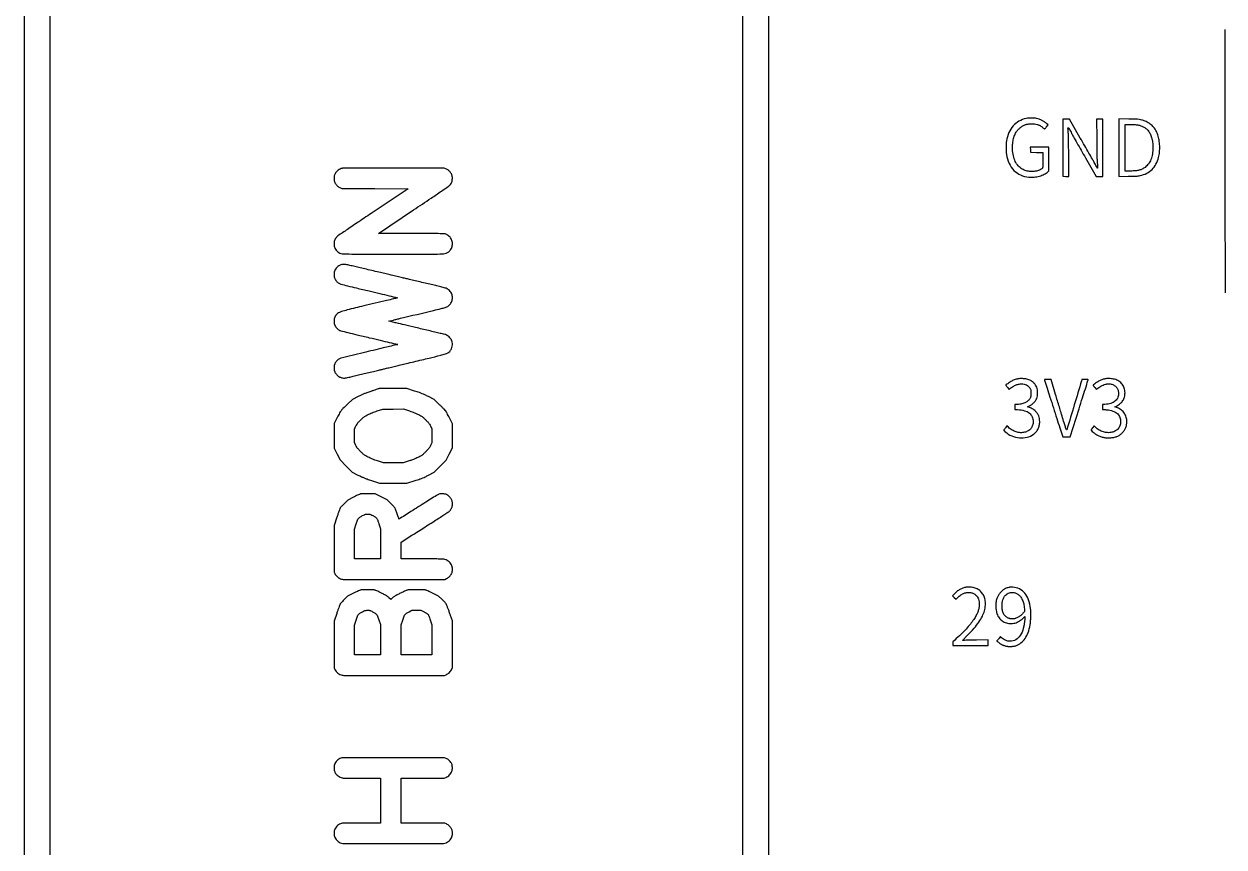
# Model space of a CAD drawing. Extents: x 949 to 24658, y 948 to 49051.
# Drawn here: x 949 to 5549, y 42738 to 45895 of the extents above; entities that cross this region are included whole.
import ezdxf

# ---------------------------------------------------------------- set-up
doc = ezdxf.new("R2010")
doc.units = 0

msp = doc.modelspace()

# ---------------------------------------------------------------- linework, layer by layer
for points in [[(24557.45501, 40846.15625, -0.000005), (24557.576589, 33590.111823, -0.000003), (24557.572356, 24977, -0.000002), (24557.441941, 13479.946311, -0.000011), (24557.197838, 7129.844974)], [(10406.169525, 37738.067317, -0.000001), (7284.943993, 37738.119343, -0.000001), (4154.349915, 37738.182247, -0.016092)], [(5553, 46985.023107), (4833.75, 46984.721612), (4114.5, 46984.420117), (4098, 46982.249805, 0.006675), (4077.137468, 46979.221838, 0.01015), (4059.111017, 46975.982874, 0.010827), (4042.134609, 46972.191342, 0.009379), (4024.5, 46967.497394, 0.040796), (3958.196, 46942.506285, 0.039823), (3896.261945, 46906.913406, 0.039833), (3840.76847, 46861.961804, 0.040864), (3793.620436, 46809.135349, 0.037856), (3757.165462, 46752.4231, 0.038015), (3729.736145, 46690.940235, 0.038061), (3711.957995, 46626.085764, 0.038149), (3704.233924, 46559.336291, 0.009724), (3703.932697, 46543.887491, 0.000001), (3703.874383, 45298.330035, 0.000027), (3703.886066, 43922.992192, 0.000016), (3704.040572, 42293, 0.000007), (3704.415056, 39650.664677, 0.000093)], [(10785.463822, 45035.652863, -0.000007), (10785.5, 42312.5, -0.00001), (10785.452324, 40023.210587, -0.000067)], [(10885.451421, 40055.597846, 0.000011), (10885.5, 42312, 0.000007), (10885.462764, 44998.696467, 0.000096)], [(3804.381759, 38068.001996, -0.000003), (3804.197047, 39001.246926, -0.000054)], [(5592.011956, 37638.547867, 0.000014), (7295.5, 37638.5, 0.000009), (9315.141555, 37638.536626, 0.000133)], [(10884.994013, 38054.954484, 0.000004), (10885.24925, 38880.764608, 0.000065)], [(3804.091567, 40246.104477, -0.000013), (3804.192396, 42321), (3804.507907, 46575.5), (3806.798039, 46589.5, -0.01559), (3812.515969, 46618.707726, -0.020463), (3819.643976, 46644.929658, -0.021102), (3828.688085, 46669.81897, -0.018495), (3840.167314, 46695, -0.035568), (3866.199341, 46738.842958, -0.037786), (3897.713478, 46777.618374, -0.037668), (3934.800798, 46811.312941, -0.034908), (3977.442722, 46840.013359, -0.029547), (4010.226862, 46856.40138, -0.026495), (4045.915306, 46869.489204, -0.026345), (4083.009779, 46878.796825, -0.028305), (4120, 46883.880186, -0.01964), (4128.4953, 46884.22613, -0.000016), (4336.345312, 46884.515385, -0.00018), (4568.302809, 46884.746924, -0.000111), (4841.75, 46884.860854), (5553, 46885)], [(10785.249276, 38864.327406, -0.000004), (10784.993817, 38059.058954, -0.029729)], [(8253.712369, 47338.911546, 0.000023), (7295, 47338.930485, 0.000018), (6244.059399, 47338.863515, 0.000231)], [(1049.389569, 24971.005548), (1049.026707, 47383.921986, -0.00626), (1050.046715, 47465.5, -0.033646), (1068.871669, 47668.901535, -0.033602), (1114.810693, 47868.031209, -0.033578), (1187.049486, 48059.345218, -0.033492), (1284.300323, 48239.440267, -0.035818), (1412.472277, 48413.87389, -0.035525), (1564.554944, 48568.74278, -0.035523), (1737.038666, 48700.530386, -0.035805), (1926, 48806.188285, -0.025465), (2070.497901, 48865.136588, -0.025551), (2220.07925, 48909.014513, -0.025572), (2373.232624, 48937.376195, -0.025608), (2528.409406, 48949.937588, -0.007392), (2587.913092, 48950.817431), (12801.773457, 48950.839867)], [(6290.338763, 44819.041707, 0.000021), (7295.237307, 44819, 0.000022), (8282.535437, 44819.042846, 0.0002)], [(5553, 45873.181501, 0.000034), (5553.041061, 45267.448039, 0.000358), (5553.251736, 45020.161626, 0.000081), (5553.52323, 44863.336236, 0.071069)], [(5600.283319, 44819.51619, 0.000033), (5870.335742, 44819.251239, 0.000208)]]:
    msp.add_lwpolyline(points, format="xyb")
msp.add_lwpolyline([(949.364042, 47439.205645), (949.356477, 25000.183739)])
for points in [[(4791, 45532.063399, 0.078003), (4763.487651, 45521.584732, 0.082793), (4741.143239, 45503.337294, 0.077882), (4724.93831, 45477.793505, 0.059244), (4715.397779, 45446, 0.029639), (4714.136556, 45434.97661, 0.013733), (4713.744442, 45420.560881, 0.013759), (4714.148804, 45406.01246, 0.026985), (4715.411698, 45394.5, 0.065263), (4725.822351, 45360.061046, 0.087983), (4744.153981, 45333.232012, 0.093185), (4769.669393, 45315.397453, 0.082785), (4801.005475, 45307.094623, 0.047812), (4821.610373, 45307.130371, 0.045839), (4842.137217, 45311.054667, 0.048132), (4860.529458, 45318.330521, 0.070358), (4874.75, 45328.341135), (4878, 45331.392334), (4878, 45376.696167), (4878, 45422), (4842.463788, 45422), (4806.927576, 45422), (4807.213788, 45412.25), (4807.5, 45402.5), (4831.25, 45402.231901), (4855, 45401.963803), (4855, 45372.156215, -0.00243), (4854.888347, 45349.179032, -0.063333), (4854.049189, 45343.056706, -0.171992), (4851.545447, 45339.423298, -0.040701), (4845.154114, 45335.544875, -0.067246), (4830.081242, 45330.385799, -0.050543), (4812.612989, 45328.730337, -0.050138), (4795.002203, 45330.616636, -0.062958), (4779.5, 45335.9724, -0.079485), (4763.895316, 45347.042959, -0.070597), (4751.774272, 45362.850206, -0.062431), (4743.43352, 45383.227695, -0.043043), (4739.018189, 45407.802292, -0.034119), (4738.560117, 45427.268023, -0.036061), (4740.787054, 45446.251453, -0.037772), (4745.547331, 45463.835691, -0.047596), (4752.650563, 45479.121584, -0.04781), (4759.459837, 45488.546092, -0.042887), (4768.168627, 45496.887498, -0.042672), (4778.221505, 45503.65989, -0.046157), (4789.024017, 45508.423212, -0.016204), (4793.881034, 45509.876021, -0.024494), (4798.197517, 45510.792716, -0.021281), (4803.002328, 45511.361005, -0.008949), (4809.5, 45511.73357, -0.033863), (4822.797503, 45511.356868, -0.052776), (4834.017042, 45509.06532, -0.055045), (4844.167795, 45504.569871, -0.041016), (4854.223336, 45497.558728, 0.00276), (4856.829714, 45495.427937, 0.004363), (4859.090395, 45493.632876, 0.001192), (4861.071723, 45492.095206, 0.165898), (4861.350767, 45492, 0.204789), (4861.616822, 45492.113741, 0.001042), (4863.645256, 45494.244812, 0.004403), (4865.943261, 45496.712351, 0.002747), (4868.594341, 45499.641915), (4875.43382, 45507.28383), (4870.46691, 45511.805691, 0.032192), (4861.474616, 45518.991071, 0.032823), (4851.690521, 45524.911716, 0.033296), (4841.357871, 45529.427111, 0.035448), (4830.729222, 45532.420901, 0.034653), (4822.000753, 45533.601245, 0.018536), (4811.117629, 45533.906805, 0.018497), (4800.119802, 45533.400682, 0.03132)], [(4931.245596, 45420.25), (4931.5, 45310.5), (4942.75, 45310.217249), (4954, 45309.934498), (4954, 45379.933612, 0.001551), (4953.872775, 45420.95103, 0.004008), (4953.451943, 45450.545641, 0.005468), (4952.702993, 45473.115766, 0.010393), (4951.524535, 45491.25, -0.011101), (4951.350906, 45493.98158, -0.04247), (4951.42519, 45495.683734, -0.084832), (4951.72303, 45496.654254, -0.286881), (4952.265332, 45496.983036, -0.260239), (4952.981243, 45496.570349, -0.001928), (4956.584801, 45490.487627, -0.006513), (4960.647964, 45483.357276, -0.004052), (4965.236118, 45474.894829, 0.005713), (4972.172224, 45462.202603, 0.000985), (4985.636724, 45438.3298, 0.001072), (5001.558012, 45410.370499, 0.000958), (5018.20448, 45381.411793), (5059.436724, 45310), (5072.218362, 45310), (5085, 45310), (5085, 45420), (5085, 45530), (5072.913286, 45530), (5060.826573, 45530), (5061.272294, 45455.25, 0.000894), (5061.573935, 45416.332587, 0.003325), (5061.970733, 45391.824833, 0.005198), (5062.540255, 45374.695, 0.011467), (5063.410833, 45361.635158, -0.002777), (5064.335052, 45350.650478, -0.017375), (5064.580986, 45345.018342, -0.048004), (5064.345433, 45342.318982, -0.604491), (5063.584699, 45342.083333, -0.071766), (5063.307654, 45342.455068, -0.000162), (5060.00476, 45348.546354, -0.00108), (5056.300097, 45355.419282, -0.000671), (5051.980861, 45363.5, 0.005998), (5045.258136, 45375.761296, 0.000945), (5031.698522, 45399.697617, 0.001049), (5015.602554, 45427.848971, 0.000916), (4998.646162, 45457.236569), (4956.5, 45529.973138), (4943.745596, 45529.986569), (4930.991192, 45530)], [(5146, 45419.951531), (5146, 45309.738553), (5181.75, 45310.287928, 0.001623), (5202.221039, 45310.668973, 0.009232), (5213.103597, 45311.107998, 0.017002), (5220.575963, 45311.803308, 0.02134), (5227.431858, 45312.976343, 0.061976), (5253.100344, 45321.938731, 0.078941), (5273.522226, 45336.434271, 0.078066), (5288.606416, 45356.687659, 0.059044), (5298.553019, 45382.610163, 0.040098), (5302.083542, 45403.392021, 0.029556), (5302.761441, 45426.735604, 0.02985), (5300.701619, 45449.625813, 0.045445), (5295.955173, 45469, 0.049233), (5287.87901, 45486.634352, 0.054872), (5276.748744, 45501.66208, 0.05642), (5262.921967, 45513.56953, 0.057605), (5246.876118, 45521.987529, 0.019409), (5234.447158, 45526.234406, 0.041844), (5224.556996, 45528.309395, 0.024783), (5211.696514, 45529.257763, 0.00324), (5184.25, 45529.74015), (5146, 45530.164509)], [(5215.946946, 45507.938891, -0.038667), (5228.056336, 45504.999375, -0.039328), (5239.49723, 45500.242279, -0.041118), (5249.541658, 45494.0167, -0.053757), (5257.482736, 45486.700659, -0.062455), (5265.858525, 45474.303673, -0.045746), (5271.992519, 45458.856778, -0.040943), (5275.746551, 45440.777702, -0.030803), (5276.991288, 45420.5, -0.040509), (5275.003435, 45396.088842, -0.05439), (5269.06881, 45374.720235, -0.061526), (5259.506415, 45357.318666, -0.082427), (5246.73931, 45344.664712, -0.038035), (5235.495741, 45337.918376, -0.052212), (5224.466389, 45333.766015, -0.041625), (5211.035373, 45331.425376, -0.015187), (5191.75, 45330.286906), (5171, 45329.693457), (5171, 45419.346728), (5171, 45509), (5190.25, 45508.992446, -0.004884), (5198.092624, 45508.912766, -0.005262), (5205.739103, 45508.679848, -0.004986), (5212.294269, 45508.345581, -0.024986)], [(2169.045302, 45340.915145, 0.061758), (2160.907238, 45338.231335, 0.054985), (2153.318113, 45333.559875, 0.053697), (2146.768024, 45327.222138, 0.05329), (2141.698592, 45319.619645, 0.019559), (2139.841564, 45315.700628, 0.054727), (2138.961778, 45312.795427, 0.039587), (2138.589699, 45309.28421, 0.006611), (2138.5, 45302.5, 0.006903), (2138.58979, 45295.996546, 0.034256), (2138.940492, 45292.3583, 0.048826), (2139.728256, 45289.422521, 0.024196), (2141.260506, 45285.878854, 0.035684), (2144.77941, 45279.843131, 0.045887), (2148.870742, 45274.894868, 0.046042), (2153.784075, 45270.788359, 0.036296), (2159.762895, 45267.272343), (2167.395151, 45263.5), (2294.807058, 45263), (2422.218965, 45262.5), (2287.429191, 45172.602877, 0.000667), (2233.133879, 45136.28621, 0.001243), (2189.248007, 45106.688827, 0.000324), (2152.226359, 45081.551676, 0.050674), (2148.37661, 45078.319648, 0.025426), (2146.540442, 45076.227391, 0.014723), (2144.541475, 45073.542659, 0.014691), (2142.690368, 45070.724607, 0.023853), (2141.306901, 45068.216771, 0.023436), (2139.741955, 45064.611737, 0.049122), (2138.94372, 45061.664818, 0.034701), (2138.590161, 45058.030702, 0.006903), (2138.5, 45051.5, 0.006914), (2138.591251, 45044.901437, 0.035832), (2138.952472, 45041.275352, 0.049728), (2139.778099, 45038.295611, 0.021531), (2141.430574, 45034.521807, 0.05695), (2146.260944, 45026.978507, 0.056033), (2152.692172, 45020.673262, 0.05614), (2160.350355, 45015.963265, 0.057603), (2168.799221, 45013.124378, 0.050466), (2174.198463, 45012.537725, 0.000416), (2216.830289, 45012.258397, 0.001118), (2274.737847, 45012.056589, 0.000312), (2365.339122, 45012, 0.000236), (2506.392459, 45012.066549, 0.006505), (2543.399231, 45012.582963, 0.02444), (2561.97831, 45013.99461, 0.101695), (2572.561377, 45017.588837, 0.050048), (2577.413787, 45021.127576, 0.032581), (2582.273733, 45026.084313, 0.032728), (2586.408562, 45031.580631, 0.053974), (2589.047116, 45036.753341, 0.092925), (2591.846454, 45052.266732, 0.103293), (2588.638507, 45067.124289, 0.101279), (2579.671918, 45079.674197, 0.086065), (2566, 45088.570108, 0.090728), (2560.556055, 45089.811386, 0.006178), (2544.63641, 45090.302834, 0.0034), (2515.668926, 45090.641875, 0.00024), (2434.70125, 45091), (2307.902499, 45091.5), (2442.525826, 45181.441389, 0.000463), (2510.308245, 45226.817392, 0.002083), (2549.801928, 45253.548094, 0.001471), (2576.535335, 45271.920616, 0.056377), (2582.003978, 45276.69473, 0.041317), (2586.333136, 45282.29728, 0.054628), (2589.229626, 45288.054266, 0.052823), (2590.873853, 45294.454871, 0.035365), (2591.442319, 45302, 0.028654), (2591.069599, 45309.05341, 0.047014), (2589.858828, 45314.904645, 0.049925), (2587.643967, 45320.175986, 0.037727), (2584.237924, 45325.455436, 0.03233), (2580.451227, 45329.834214, 0.035266), (2576.233643, 45333.553081, 0.035197), (2571.52743, 45336.648389, 0.031954), (2566.282311, 45339.166062), (2560.5, 45341.5), (2367, 45341.647944, 0.000416), (2291.646033, 45341.642805, 0.0007), (2228.387104, 45341.49722, 0.000104), (2172.688951, 45341.279461, 0.047805)], [(2167.5, 44971.650376, 0.052969), (2159.354603, 44968.585413, 0.054146), (2152.099889, 44963.89517, 0.054326), (2146.041696, 44957.773028, 0.054007), (2141.430574, 44950.478193, 0.021531), (2139.778099, 44946.704389, 0.049728), (2138.952472, 44943.724648, 0.035832), (2138.591251, 44940.098563, 0.006914), (2138.5, 44933.5, 0.006905), (2138.590492, 44926.947771, 0.035055), (2138.946421, 44923.316334, 0.049327), (2139.753194, 44920.359393, 0.022825), (2141.345068, 44916.702551, 0.045272), (2144.594927, 44911.362414, 0.035448), (2149.008628, 44906.207055, 0.035733), (2154.054944, 44901.777093, 0.048993), (2159.199232, 44898.615282, 0.051452), (2164.175606, 44896.796601, 0.001068), (2189.818859, 44890.373376, 0.002036), (2223.902776, 44882.060428, 0.000731), (2272.5, 44870.492333, -0.00006), (2313.980908, 44860.677015, -0.000099), (2349.06875, 44852.362599, -0.000006), (2380.678348, 44844.865364, -0.016945), (2381.5, 44844.640813, -0.759869), (2381.48737, 44844.211977, -0.000665), (2366.149204, 44840.451213, -0.001022), (2339.303427, 44833.964892, -0.000051), (2251.579166, 44812.968775, 0.000911), (2187.973496, 44797.629597, 0.014758), (2166.739616, 44791.799159, 0.047012), (2155.528211, 44787.171695, 0.091153), (2147.939577, 44781.194015, 0.021706), (2146.238916, 44779.083987, 0.012367), (2144.361192, 44776.398774, 0.012334), (2142.601351, 44773.597052, 0.019923), (2141.260506, 44771.121146, 0.024196), (2139.728256, 44767.577479, 0.048826), (2138.940492, 44764.6417, 0.034256), (2138.58979, 44761.003454, 0.006903), (2138.5, 44754.5, 0.006749), (2138.589499, 44747.870212, 0.036567), (2138.94883, 44744.292475, 0.051684), (2139.775613, 44741.378645, 0.022237), (2141.440618, 44737.692092, 0.042233), (2144.791609, 44732.264341, 0.035004), (2149.206939, 44727.101337, 0.035653), (2154.184799, 44722.717373, 0.0504), (2159.217153, 44719.631632, 0.050726), (2164.100557, 44717.86025, 0.000954), (2190.481813, 44711.272705, 0.00195), (2224.972451, 44702.872706, 0.000747), (2273, 44691.449964, -0.000193), (2314.626074, 44681.598475, -0.00032), (2349.722267, 44673.254327, -0.000008), (2381.510639, 44665.674553, -0.135196), (2381.820482, 44665.504136, -0.571207), (2381.780586, 44665.340236, -0.003725), (2380.043306, 44664.828214, -0.008842), (2377.913744, 44664.258331, -0.005033), (2375.320482, 44663.640926, 0.003184), (2326.535099, 44652.216562, 0.000867), (2249.607611, 44633.54322, 0.000114), (2164.505673, 44612.708747, 0.053515), (2159.151651, 44610.771036, 0.054269), (2154.151794, 44607.618159, 0.032401), (2148.934083, 44602.893754, 0.032282), (2144.332248, 44597.492542, 0.050767), (2141.20303, 44592.268248, 0.02339), (2139.73017, 44588.699805, 0.045037), (2138.951697, 44585.709288, 0.033329), (2138.59553, 44582.087208, 0.007846), (2138.5, 44576, 0.007939), (2138.597548, 44569.857025, 0.03415), (2138.962521, 44566.220581, 0.04496), (2139.768718, 44563.167439, 0.021228), (2141.321301, 44559.395425, 0.048907), (2144.501488, 44553.975882, 0.035452), (2149.0086, 44548.616884, 0.035472), (2154.223639, 44543.952283, 0.049202), (2159.531781, 44540.620622, 0.042695), (2164.794096, 44538.538041, 0.033086), (2170.803406, 44537.160424, 0.033408), (2176.860145, 44536.599104, 0.047261), (2182.259696, 44536.971348, 0.015897), (2186.013585, 44537.713068, 0.000444), (2202.116911, 44541.445399, 0.000909), (2221.045901, 44545.886641, 0.000624), (2242.5, 44550.989808, -0.000006), (2265.35388, 44556.455785, -0.000006), (2288.540625, 44562.000764, -0.000006), (2309.002216, 44566.893516, -0.000022), (2322, 44570.000765, 0.000066), (2334.53593, 44572.998768, 0.000022), (2352.9625, 44577.408944, 0.000022), (2373.40055, 44582.302414, 0.000024), (2393, 44586.997009, -0.000064), (2415.234569, 44592.32091, -0.00003), (2444.2, 44599.250706, -0.000029), (2474.673083, 44606.537401, -0.000041), (2502, 44613.067745, 0.001593), (2547.170036, 44624.010431, 0.018792), (2564.537404, 44628.97519, 0.051066), (2574.224955, 44633.278904, 0.079763), (2581.310573, 44639.000535, 0.064807), (2587.675502, 44648.246952, 0.072238), (2591.173673, 44658.485977, 0.07218), (2591.616188, 44669.304026, 0.064557), (2589.029066, 44680.246659, 0.066847), (2585.191685, 44687.362119, 0.046617), (2579.160765, 44694.220978, 0.046854), (2572.012923, 44699.799858, 0.070576), (2564.834267, 44703.076316, 0.012922), (2562.278109, 44703.760182, 0.000138), (2544.560691, 44708.007664, 0.000439), (2524.12029, 44712.882996, 0.000285), (2500.5, 44718.480638, -0.000047), (2449.58575, 44730.520849, -0.000087), (2408.319987, 44740.291013, -0.000091), (2376.418204, 44747.85612, -0.000521), (2359.5, 44751.889932), (2347.5, 44754.764311), (2351.5, 44755.8525, -0.006767), (2354.340567, 44756.584129, -0.000239), (2365.340625, 44759.253572, -0.000443), (2378.34214, 44762.389943, -0.00031), (2393, 44765.902521, 0.000054), (2518.77421, 44795.974718, 0.00183), (2548.700282, 44803.249281, 0.006317), (2563.572517, 44807.122176, 0.048738), (2570.285904, 44809.685865, 0.093344), (2581.773873, 44818.388922, 0.094698), (2589.239039, 44830.634062, 0.093287), (2591.731378, 44844.92941, 0.087517), (2588.959167, 44859.5, 0.064865), (2585.632537, 44865.704623, 0.039365), (2580.257136, 44872.081513, 0.039513), (2574.000943, 44877.488707, 0.069636), (2568, 44880.725863, 0.027317), (2563.996896, 44881.968691, 0.00084), (2547.225, 44886.157223, 0.001649), (2527.430298, 44890.996078, 0.00114), (2505, 44896.346763, -0.000044), (2480.63956, 44902.101473, -0.000038), (2454.990625, 44908.165029, -0.000038), (2431.688101, 44913.677634, -0.00011), (2415.5, 44917.512262, 0.000049), (2400.00837, 44921.183886, 0.000021), (2379.3875, 44926.068093, 0.000021), (2357.452819, 44931.261517, 0.000028), (2337.5, 44935.983626, -0.000027), (2316.050692, 44941.05985, -0.000014), (2289.296875, 44947.393768, -0.000014), (2261.832196, 44953.897606, -0.000021), (2238, 44959.543022, 0.001738), (2217.066862, 44964.425873, 0.002482), (2198.453125, 44968.602391, 0.001358), (2182.69175, 44972.011978, 0.037408), (2178.5, 44972.583661, 0.021804), (2175.838242, 44972.629353, 0.014552), (2172.79375, 44972.46009, 0.014666), (2169.845582, 44972.122622, 0.027696)], [(4759.5, 44533.592547, 0.023295), (4752.675694, 44531.926721, 0.018972), (4745.543246, 44529.531868, 0.019026), (4738.638468, 44526.613171, 0.02394), (4732.5, 44523.371679, 0.016865), (4726.969189, 44519.84652, 0.008615), (4720.258941, 44515.0722, 0.002583), (4713.534362, 44510.057129, 0.235418), (4713, 44508.985108, 0.167906), (4713.144813, 44508.566031, 0.002079), (4714.935406, 44506.303924, 0.005866), (4717.06329, 44503.701752, 0.003773), (4719.588615, 44500.732251), (4726.177229, 44493.102199), (4732.755981, 44498.52866, -0.044102), (4743.688838, 44506.033328, -0.045077), (4755.690642, 44511.440897, -0.048132), (4767.581632, 44514.313532, -0.073737), (4778.164598, 44514.246237, -0.049219), (4787.507417, 44511.841459, -0.059794), (4795.563538, 44507.751971, -0.063497), (4802.037621, 44502.119435, -0.067958), (4806.71931, 44495.161364, -0.024297), (4808.276765, 44491.55802, -0.049778), (4809.066812, 44488.587156, -0.033841), (4809.413515, 44484.861326, -0.006283), (4809.5, 44477.978973, -0.006293), (4809.409917, 44470.822167, -0.038398), (4809.033807, 44467.145118, -0.052211), (4808.137236, 44464.062256, -0.017533), (4806.213252, 44459.781613, -0.087126), (4799.089191, 44450.037027, -0.074669), (4788.709311, 44442.679264, -0.062735), (4774.958075, 44437.779746, -0.0379), (4757.811315, 44435.342335), (4748, 44434.699361), (4748, 44425.496963), (4748, 44416.294565), (4758.25, 44415.626277, -0.047266), (4784.609785, 44411.384017, -0.099616), (4803.16621, 44402.360505, -0.12625), (4814.099398, 44388.51614, -0.104698), (4818, 44370.092407, -0.075187), (4815.770187, 44355.34773, -0.093778), (4809.29712, 44343.129428, -0.093231), (4798.772048, 44334.070491, -0.073434), (4784.769157, 44328.507643, -0.070352), (4768.954169, 44327.063377, -0.062914), (4752.713348, 44329.935972, -0.060155), (4737.043509, 44336.95048, -0.054538), (4722.917205, 44347.68996), (4717.33441, 44352.985467), (4711.167205, 44345.387141, 0.004729), (4708.803706, 44342.418236, 0.007184), (4706.811616, 44339.789732, 0.003182), (4705.167822, 44337.524744, 0.156619), (4705, 44337.002121, 0.186397), (4705.189067, 44336.512581, 0.00516), (4706.763831, 44334.813522, 0.009947), (4708.703466, 44332.843648, 0.006585), (4711.00453, 44330.656291, 0.087151), (4735.533399, 44314.8287, 0.077578), (4765.005471, 44307.480977, 0.079848), (4794.517852, 44309.546497, 0.102252), (4819.184953, 44320.949919, 0.057801), (4829.409334, 44330.518904, 0.061825), (4836.906006, 44341.972946, 0.060868), (4841.458792, 44355.074199, 0.053267), (4843, 44369.5, 0.041365), (4842.028617, 44381.221401, 0.056292), (4839.121011, 44391.416018, 0.056678), (4834.032268, 44400.653152, 0.042718), (4826.539796, 44409.50976, 0.032995), (4820.705559, 44414.598909, 0.030601), (4814.1089, 44419.017108, 0.030941), (4807.104252, 44422.549692, 0.035907), (4800.051778, 44424.992569), (4795.603557, 44426.183839), (4804.051778, 44430.321386, 0.017776), (4808.429679, 44432.661941, 0.02398), (4812.199599, 44435.102156, 0.023438), (4815.783557, 44437.937378, 0.015875), (4819.601796, 44441.479466, 0.044637), (4826.648404, 44449.812661, 0.058176), (4831.402767, 44458.588261, 0.056419), (4834.103067, 44468.438405, 0.038731), (4835, 44480, 0.038909), (4834.121367, 44491.27367, 0.053299), (4831.486548, 44501.09684, 0.05571), (4826.953069, 44509.807849, 0.048436), (4820.417009, 44517.760128, 0.037951), (4814.868401, 44522.531018, 0.033391), (4808.427669, 44526.637143, 0.032183), (4801.249753, 44529.985339, 0.029598), (4793.5, 44532.49289, 0.037194), (4786.083988, 44533.837786, 0.018181), (4776.491488, 44534.497722, 0.018172), (4766.9001, 44534.459277, 0.038141)], [(4861, 44529.897632, 0.077341), (4861.143537, 44528.975233, 0.000032), (4871.102431, 44497.757918, 0.00049), (4882.205144, 44463.080176, 0.000298), (4895.391255, 44422.117755, -0.00004), (4908.625323, 44381.079152, -0.000064), (4919.881209, 44346.150099, -0.000008), (4929.901532, 44315.03983, -0.00487), (4930.46721, 44313.223007, 0.155866), (4931.358504, 44311.92396, 0.132286), (4932.899169, 44311.27772, 0.03617), (4936.033132, 44311.083755, 0.002274), (4945.28968, 44311.223007), (4959.427449, 44311.5), (4993.654543, 44419, 0.000109), (5006.81808, 44460.375121, 0.000177), (5017.997284, 44495.582812, 0.000022), (5027.947071, 44526.961843, 0.013866), (5028.45987, 44528.75, 0.182749), (5028.319741, 44530.019237, 0.23232), (5027.388519, 44530.716616, 0.044393), (5024.866787, 44530.963312, 0.002197), (5016.519052, 44531, 0.003637), (5011.718678, 44530.965084, 0.00606), (5007.677472, 44530.857293, 0.001472), (5004.188807, 44530.711623, 0.401188), (5004, 44530.514187, -0.073128), (5003.418649, 44526.560547, -0.000062), (4975.441864, 44433.527419, -0.00004), (4947.252154, 44339.856058, -0.115379), (4945.96853, 44337.625275, -0.567457), (4945.064861, 44337.821085, -0.00251), (4941.292018, 44349.202315, -0.00553), (4936.267959, 44365.215586, -0.001449), (4928.571897, 44391, 0.001044), (4924.550216, 44404.514001, 0.000288), (4918.167981, 44425.753125, 0.000291), (4910.90958, 44449.807061, 0.000304), (4903.729381, 44473.5), (4886.417597, 44530.5), (4873.708799, 44530.779877, 0.004838), (4867.703538, 44530.854003, 0.017996), (4863.923757, 44530.728011, 0.020834), (4861.478661, 44530.455556, 0.370183)], [(5095.830856, 44534.047069, 0.017633), (5089.660798, 44532.686588, 0.018411), (5083.691373, 44530.911044, 0.01826), (5077.823118, 44528.685848, 0.016732), (5071.956108, 44525.977931, 0.026186), (5065.208568, 44522.130316, 0.012549), (5056.951127, 44516.53313, 0.005285), (5048.90225, 44510.647792, 0.236483), (5048, 44508.846832, 0.152116), (5048.201635, 44508.199402, 0.004998), (5049.780419, 44505.958848, 0.009136), (5051.738548, 44503.340379, 0.006182), (5054.061001, 44500.425347), (5060.122003, 44493.007917), (5066.311001, 44498.054952, -0.033907), (5073.368297, 44503.054161, -0.024147), (5081.872982, 44507.703083, -0.024357), (5090.645609, 44511.445885, -0.038605), (5098.5, 44513.682237, -0.012002), (5102.98407, 44514.480656, -0.03033), (5106.282083, 44514.783487, -0.033073), (5109.422307, 44514.672913, -0.016851), (5113.336583, 44514.141182, -0.068491), (5126.095426, 44510.117601, -0.094255), (5135.785651, 44503.049206, -0.096851), (5142.028626, 44493.081151, -0.076178), (5144.745144, 44480.603778, -0.102447), (5142.18578, 44462.685395, -0.127309), (5132.721555, 44448.831164, -0.106339), (5116.176845, 44439.655971, -0.056484), (5093.026072, 44435.404625), (5083, 44434.714091), (5083, 44425.357046), (5083, 44416), (5087.776234, 44416, -0.014488), (5090.185877, 44415.930164, -0.005092), (5093.638619, 44415.694559, -0.00505), (5097.431802, 44415.358307, -0.005896), (5101.026234, 44414.960201, -0.047034), (5123.031616, 44410.129488, -0.091381), (5138.832631, 44401.653621, -0.111677), (5148.585247, 44389.438168, -0.097561), (5152.745635, 44373.595902, -0.077823), (5151.248665, 44357.550287, -0.097782), (5144.856587, 44344.088183, -0.099174), (5133.914031, 44334.199521, -0.082268), (5119.269807, 44328.469279, -0.065374), (5103.126533, 44327.203424, -0.062547), (5086.947452, 44330.101391, -0.059542), (5071.299519, 44337.110236, -0.050144), (5056.729891, 44347.963888), (5051.233055, 44352.987686), (5045.616528, 44345.525453, 0.005704), (5043.46438, 44342.597123, 0.008432), (5041.649855, 44339.97601, 0.004495), (5040.182488, 44337.734711, 0.143646), (5040, 44337.112614, 0.21458), (5040.922344, 44335.062385, 0.006719), (5048.048226, 44328.91441, 0.013852), (5055.464387, 44323.030243, 0.03084), (5061.484553, 44319.074345, 0.037163), (5073.18261, 44313.489713, 0.035806), (5085.723418, 44309.616828, 0.035556), (5098.776301, 44307.55227, 0.035475), (5112, 44307.355652, 0.033341), (5126.590299, 44309.155065, 0.048021), (5139.065637, 44312.814568, 0.051837), (5149.880153, 44318.512023, 0.049273), (5159.493881, 44326.397106, 0.050859), (5167.608385, 44336.354649, 0.057216), (5173.175649, 44347.373777, 0.056049), (5176.179031, 44359.565342, 0.045751), (5176.691425, 44373, 0.072118), (5173.295315, 44389.988716, 0.07956), (5165.260954, 44404.692883, 0.07876), (5152.956457, 44416.265149, 0.068805), (5137.11119, 44424.118679), (5130.722381, 44426.255447), (5137.146408, 44429.431908, 0.056277), (5151.575805, 44438.714227, 0.0779), (5161.835284, 44450.150025, 0.080246), (5167.902693, 44463.898922, 0.063949), (5169.970438, 44480, 0.074592), (5167.284603, 44497.903332, 0.08974), (5159.484046, 44513.003971, 0.088945), (5146.8204, 44524.510413, 0.071861), (5129.992884, 44531.957797, 0.036654), (5122.542228, 44533.46741, 0.016389), (5112.577956, 44534.405385, 0.016163), (5102.733988, 44534.688567, 0.044579)], [(2310, 44495.821576, 0.010356), (2307.593321, 44495.081067, 0.00047), (2299.396988, 44492.363556, 0.000785), (2289.678212, 44489.114176, 0.000562), (2278.819534, 44485.45111, 0.004088), (2263.211588, 44480.023743, 0.011268), (2252.334658, 44475.86291, 0.012632), (2242.370573, 44471.494716, 0.006393), (2230.0377, 44465.518866), (2208.93633, 44454.95904), (2190.718165, 44437.616871, 0.003517), (2172.060884, 44419.604872, 0.034047), (2164.744216, 44411.394302, 0.042568), (2159.21467, 44402.856769, 0.00711), (2150.267681, 44385.477993), (2138.5, 44361.798874), (2138.5, 44314.867036), (2138.5, 44267.935198), (2149.957148, 44245.217599), (2161.414296, 44222.5), (2184.457148, 44199.182751), (2207.5, 44175.865502), (2229.5, 44164.775106, 0.006018), (2242.731433, 44158.303548, 0.013674), (2252.915093, 44153.810518, 0.011709), (2264.238038, 44149.487017, 0.003387), (2281.914046, 44143.342355), (2312.328091, 44133), (2364.914046, 44133.005064), (2417.5, 44133.010128), (2448.5, 44143.368254, 0.002998), (2467.062861, 44149.69468, 0.013019), (2477.942991, 44153.796168, 0.015978), (2487.518208, 44158.054839, 0.006202), (2500.5, 44164.532723), (2521.5, 44175.339067), (2544.566116, 44198.419533), (2567.632232, 44221.5), (2579.566116, 44245.231968), (2591.5, 44268.963937), (2591.5, 44314.863958), (2591.5, 44360.763979), (2580, 44384.02436, 0.003126), (2575.402995, 44393.177953, 0.004158), (2571.10344, 44401.437013, 0.002964), (2567.404977, 44408.300908, 0.041595), (2565.862774, 44410.637966, 0.027562), (2563.969262, 44412.790141, 0.001636), (2557.868225, 44418.958237, 0.00246), (2550.538779, 44426.247834, 0.001811), (2542.350626, 44434.253504), (2521.475703, 44454.515816), (2499.487852, 44465.643084, 0.005738), (2485.967566, 44472.291441, 0.015399), (2476.1543, 44476.612011, 0.013007), (2465.210843, 44480.705347, 0.00315), (2446.907677, 44486.885176), (2416.315354, 44497), (2364.907677, 44496.909812, 0.001549), (2343.683474, 44496.80684, 0.002967), (2326.652316, 44496.570385, 0.00143), (2312.851306, 44496.257355, 0.063145)], [(2426.524994, 44410.646334, -0.006025), (2436.945744, 44407.018957, -0.007902), (2446.367178, 44403.442251, -0.008724), (2454.745347, 44399.938663, -0.012668), (2462, 44396.533385, -0.008584), (2470.538517, 44392.073319, -0.034855), (2475.478647, 44388.919292, -0.029829), (2480.282518, 44384.893253, -0.005133), (2488.840687, 44376.637051, -0.004947), (2496.920168, 44368.521903, -0.026874), (2501.009708, 44363.855089, -0.036109), (2504.021046, 44359.392841, -0.01366), (2507.590687, 44352.766657), (2513, 44342.033313), (2513, 44314.998488), (2513, 44287.963663), (2507.885745, 44277.731831, -0.015392), (2504.531852, 44271.508522, -0.033651), (2501.509206, 44267.017069, -0.024735), (2497.378866, 44262.202903, -0.005151), (2489.635745, 44254.199264, -0.005242), (2481.235532, 44245.87003, -0.029491), (2476.450679, 44241.743089, -0.034159), (2471.507366, 44238.47285, -0.008529), (2463, 44233.835174, -0.01239), (2455.281667, 44230.037383, -0.012073), (2447.318349, 44226.591947, -0.010077), (2438.003588, 44223.042745, -0.004958), (2426.023433, 44218.885911), (2402.546866, 44211), (2364.875124, 44211), (2327.203382, 44211), (2304.851691, 44218.629966, -0.006117), (2294.483254, 44222.311556, -0.00704), (2284.685605, 44226.083586, -0.007599), (2275.869434, 44229.777594, -0.01229), (2268.5, 44233.216038, -0.007965), (2259.500793, 44237.867612, -0.036196), (2254.522005, 44241.026339, -0.030757), (2249.69891, 44245.082287, -0.004688), (2240.672804, 44253.836072, -0.004641), (2232.273915, 44262.291317, -0.026196), (2228.079638, 44267.069698, -0.036095), (2225.019499, 44271.582741, -0.013969), (2221.422804, 44278.233343), (2216, 44288.966687), (2216, 44314.99872), (2216, 44341.030753), (2221.95433, 44352.765377, -0.010791), (2225.924064, 44360.187411, -0.039275), (2228.901336, 44364.622191, -0.030847), (2232.862637, 44369.035996, -0.004858), (2241.25913, 44377.14503, -0.005676), (2249.59556, 44384.863317, -0.027249), (2254.623298, 44388.938021, -0.031258), (2259.753268, 44392.183612, -0.009043), (2268.0548, 44396.542653, -0.012728), (2275.174285, 44399.894157, -0.0082), (2283.581842, 44403.430215, -0.00755), (2292.951509, 44407.027999, -0.006313), (2303, 44410.570044), (2324.5, 44417.844842), (2364.524994, 44417.922421), (2404.549989, 44418)], [(2237.5, 44091.619065, 0.029335), (2234.954796, 44090.619023, 0.002305), (2228.359375, 44087.532987, 0.003131), (2220.52629, 44083.763498, 0.00239), (2212, 44079.543844), (2190.5, 44068.775246), (2177.622935, 44056.137623, 0.005764), (2172.485002, 44050.977616, 0.006593), (2167.695725, 44045.923922, 0.006007), (2163.744878, 44041.538732, 0.036892), (2161.910864, 44039.114028, 0.050745), (2160.295412, 44035.952789, 0.003852), (2156.880136, 44026.969807, 0.005099), (2152.888191, 44015.876163, 0.003368), (2148.516926, 44003.05078), (2137.957994, 43971.373505), (2138.228997, 43881.936752), (2138.5, 43792.5), (2140.769119, 43787.579659, 0.05379), (2145.212936, 43780.159214, 0.051781), (2151.188034, 43773.752165, 0.052338), (2158.283813, 43768.769321, 0.057609), (2166.040116, 43765.557944, 0.066067), (2172.707691, 43764.580816, 0.001754), (2202.58655, 43764.280114, 0.00178), (2252.221903, 43764.131382, 0.000192), (2367.061324, 43764.240056), (2562.542416, 43764.5), (2569.239132, 43767.796871, 0.03906), (2575.202215, 43771.33541, 0.042968), (2580.340776, 43775.659348, 0.042968), (2584.664661, 43780.797945, 0.03906), (2588.203129, 43786.761049, 0.016499), (2590.074526, 43790.901799, 0.047923), (2590.989009, 43793.903703, 0.040637), (2591.392351, 43797.285712, 0.009368), (2591.5, 43803.030835, 0.009658), (2591.386044, 43808.930121, 0.04433), (2590.95215, 43812.321973, 0.048131), (2589.941683, 43815.454645, 0.012703), (2587.727657, 43820.236543, 0.055297), (2582.479559, 43828.43334, 0.063315), (2575.767901, 43834.86831, 0.063393), (2567.666933, 43839.413255, 0.055639), (2558.320768, 43842.035116, 0.036975), (2553.837155, 43842.43259, 0.000791), (2531.718618, 43842.718421, 0.001762), (2505.229889, 43842.925478, 0.001055), (2473.75, 43842.994208), (2395, 43843), (2395.016432, 43875.25), (2395.032864, 43907.5), (2436.266432, 43933.632613, -0.000009), (2455.595939, 43945.882607, -0.000004), (2479.928264, 43961.302219, -0.000004), (2505.043379, 43977.217269, -0.000007), (2527, 43991.130157, 0.002028), (2546.539984, 44003.622753, 0.003077), (2563.419014, 44014.6585, 0.001697), (2577.440709, 44024.018408, 0.047695), (2580.825604, 44026.796833, 0.031389), (2582.711047, 44028.923246, 0.016085), (2584.813041, 44031.803273, 0.01592), (2586.794943, 44034.919414, 0.02306), (2588.325604, 44037.799288, 0.016973), (2590.098817, 44041.896164, 0.045291), (2590.990129, 44044.949621, 0.038649), (2591.390441, 44048.378206, 0.009743), (2591.5, 44054, 0.009755), (2591.39017, 44059.628876, 0.038799), (2590.988582, 44063.058074, 0.045315), (2590.093194, 44066.117609, 0.016781), (2588.306867, 44070.240752, 0.042222), (2584.837271, 44076.206293, 0.040726), (2580.377088, 44081.582004, 0.041268), (2575.169629, 44086.09718, 0.046261), (2569.478193, 44089.503914, 0.057325), (2562.640328, 44091.864309, 0.041409), (2554.641279, 44092.951546, 0.041684), (2546.649069, 44092.703732, 0.061599), (2539.838592, 44091.056151, 0.047174), (2535.803551, 44089.083667, 0.000769), (2514.326503, 44075.901321, 0.001998), (2489.415787, 44060.421008, 0.001324), (2460.938992, 44042.461297, -0.000359), (2432.812785, 44024.64671, -0.000593), (2409.032362, 44009.648006, -0.000027), (2387.54826, 43996.134808, -0.141281), (2387.080691, 43996, -0.314919), (2386.752215, 43996.229663, -0.000846), (2384.779582, 44001.654687, -0.004472), (2382.594396, 44007.869304, -0.002722), (2380.117919, 44015.25, 0.005931), (2377.475976, 44022.959416, 0.00695), (2374.782648, 44030.204631, 0.006201), (2372.348876, 44036.259146, 0.041839), (2370.862012, 44039.127467, 0.039583), (2368.969027, 44041.664679, 0.006634), (2364.903344, 44046.176922, 0.007229), (2359.966276, 44051.359821, 0.006358), (2354.668125, 44056.627467), (2341.387483, 44069.5), (2318.697603, 44081), (2296.007723, 44092.5), (2268.753862, 44092.712844, 0.002472), (2255.418677, 44092.751053, 0.008226), (2246.657491, 44092.588684, 0.010749), (2240.662093, 44092.249701, 0.059508)], [(2286.356936, 44009.033612, -0.00881), (2290.846927, 44006.540171, -0.0099), (2295.072794, 44003.982016, -0.009257), (2298.577932, 44001.6722, -0.051455), (2300.293997, 44000.215021, -0.075568), (2301.911109, 43997.916655, -0.017387), (2303.882355, 43993.590067, -0.013088), (2306.308359, 43987.270983, -0.004438), (2309.51329, 43977.960246), (2316, 43958.557675), (2316, 43900.778838), (2316, 43843), (2266, 43843), (2216, 43843), (2216, 43900.278838), (2216, 43957.557675), (2222.490421, 43976.971347, -0.009973), (2227.831214, 43991.946275, -0.072632), (2231.528973, 43998.595316, -0.091691), (2236.65501, 44003.232569, -0.020412), (2247, 44009.042082, -0.005636), (2254.354814, 44012.682339, -0.039722), (2258.075944, 44014.121023, -0.054776), (2261.492859, 44014.743074, -0.016103), (2266.82623, 44014.948146, -0.015268), (2272.234805, 44014.816663, -0.059875), (2275.516764, 44014.23826, -0.043398), (2279.043843, 44012.826245, -0.005443)], [(2241.5, 43723.950504, 0.054993), (2238.161144, 43723.021736, 0.008073), (2231.67663, 43720.300501, 0.007938), (2223.325904, 43716.477223, 0.0041), (2213, 43711.445512), (2189.5, 43699.754778), (2175.99892, 43686.127389, 0.006568), (2170.250337, 43680.170519, 0.010537), (2165.522847, 43674.923893, 0.011105), (2161.945416, 43670.590389, 0.053549), (2160.247529, 43667.887685, 0.025786), (2158.924068, 43664.777838, 0.001826), (2155.715069, 43655.908131, 0.002574), (2151.979549, 43645.291999, 0.001938), (2147.977886, 43633.583095), (2137.958552, 43603.890821), (2138.229276, 43514.195411), (2138.5, 43424.5), (2141.439618, 43418.512763, 0.056773), (2146.294927, 43410.934963, 0.056606), (2152.734428, 43404.634909, 0.056519), (2160.432636, 43399.93156, 0.056267), (2169, 43397.062809, 0.051092), (2174.79577, 43396.43089, 0.000534), (2215.467718, 43396.209691, 0.001201), (2272.771123, 43396.097, 0.000287), (2368, 43396.193259), (2561.5, 43396.5), (2567.5, 43398.908548, 0.062103), (2573.772676, 43402.382561, 0.038912), (2580.156661, 43407.843339, 0.038912), (2585.617439, 43414.227324, 0.062103), (2589.091452, 43420.5), (2591.5, 43426.5), (2591.5, 43516), (2591.5, 43605.5), (2580.861103, 43636.158342, 0.003236), (2576.191454, 43649.338963, 0.006188), (2572.242964, 43659.850353, 0.005672), (2569.006374, 43667.88249, 0.05281), (2567.217118, 43671.158342, 0.032155), (2565.314407, 43673.561331, 0.005352), (2561.318321, 43677.896513, 0.005851), (2556.498342, 43682.895939, 0.005153), (2551.356015, 43688), (2538.5, 43700.5), (2515.5, 43711.768901, 0.004369), (2505.529734, 43716.546286, 0.007676), (2497.192276, 43720.29711, 0.007721), (2490.595203, 43723.023978, 0.049127), (2487.11351, 43724.018901, 0.042144), (2478.745708, 43724.824075, 0.002831), (2454.69618, 43724.969049, 0.003112), (2430.816984, 43724.82918, 0.036068), (2421.5, 43724.042965, 0.046504), (2417.453137, 43723.012941, 0.015405), (2411.741287, 43720.777915, 0.010881), (2403.872636, 43717.211501, 0.00358), (2392.454488, 43711.632839, 0.003238), (2379.391963, 43705.028617, 0.016042), (2372.191162, 43701.032278, 0.026847), (2367.163867, 43697.648539, 0.025752), (2362.454488, 43693.701169), (2355.5, 43687.234174), (2348.435161, 43693.938339, 0.024085), (2343.706167, 43698.011679, 0.028162), (2338.839478, 43701.388379, 0.017141), (2331.966404, 43705.287131, 0.003433), (2319.435161, 43711.729161, 0.004164), (2309.12137, 43716.834656, 0.009833), (2301.329983, 43720.423603, 0.012333), (2295.442004, 43722.825521, 0.045194), (2291.566341, 43723.907909, 0.040568), (2283.946061, 43724.679587, 0.004745), (2266.834689, 43724.856543, 0.005036), (2249.761929, 43724.699117, 0.035551)], [(4561.169032, 43734.042666, 0.044659), (4548.748378, 43730.920536, 0.043499), (4536.963669, 43725.622928, 0.040765), (4525.616744, 43718.010867, 0.031012), (4514.5, 43707.974246), (4508.5, 43701.840927), (4515.368286, 43695.416459), (4522.236573, 43688.99199), (4528.806801, 43695.138117, -0.039119), (4541.193144, 43705.029335, -0.057366), (4553.541116, 43711.474409, -0.06462), (4565.819397, 43714.445149, -0.071828), (4578, 43714.017668, -0.025452), (4584.172229, 43712.576493, -0.042264), (4589.161536, 43710.671363, -0.04414), (4593.607947, 43708.0214, -0.030986), (4598.113486, 43704.320727, -0.06294), (4604.29498, 43696.914401, -0.064733), (4608.369506, 43688.27075, -0.056118), (4610.475762, 43677.831653, -0.032363), (4610.761571, 43665, -0.039315), (4609.161615, 43651.844332, -0.04087), (4605.53008, 43639.277151, -0.035666), (4599.416048, 43626.095843, -0.020031), (4590.250536, 43611, -0.023522), (4577.033641, 43592.977194, -0.016571), (4560.594405, 43573.964259, -0.014676), (4540.765719, 43553.735793, -0.01019), (4517.25, 43532.018992), (4510, 43525.59235), (4510, 43518.296175), (4510, 43511), (4577.5, 43511), (4645, 43511), (4645, 43521.619417), (4645, 43532.238835), (4600.25, 43531.63187, 0.00118), (4582.777615, 43531.353646, 0.001701), (4567.323438, 43531.018472, 0.000881), (4554.22487, 43530.666693, 0.027566), (4551, 43530.396041), (4546.5, 43529.767176), (4566.524581, 43550.133588, 0.015782), (4591.288322, 43576.963423, 0.027616), (4609.78714, 43600.868195, 0.033068), (4622.990551, 43623.03214, 0.045854), (4631.552822, 43644.5, 0.035602), (4633.700681, 43654.256507, 0.024056), (4634.809192, 43665.599856, 0.024161), (4634.820486, 43676.898514, 0.038227), (4633.625816, 43686.504749, 0.065249), (4628.17952, 43702.381409, 0.070499), (4618.926445, 43715.862084, 0.071579), (4606.43118, 43726.082393, 0.070533), (4591.5, 43732.427533, 0.036211), (4585.054856, 43733.657804, 0.015757), (4576.363912, 43734.3958, 0.015744), (4567.656694, 43734.584911, 0.036826)], [(4724, 43733.508175, 0.059213), (4711.599722, 43729.113346, 0.053497), (4700.107293, 43721.815273, 0.053215), (4690.369196, 43712.200929, 0.057216), (4683.149701, 43700.966151, 0.023672), (4679.076934, 43691.583105, 0.036185), (4676.542543, 43683.085324, 0.034706), (4675.195059, 43674.054696, 0.019666), (4674.759176, 43663, 0.046173), (4676.747359, 43641.496847, 0.072327), (4682.736071, 43623.948813, 0.082279), (4692.742241, 43610.438328, 0.081848), (4706.587561, 43600.847816, 0.077184), (4724.64471, 43595.490625, 0.080487), (4743.206649, 43595.978587, 0.077641), (4761.210704, 43602.385408, 0.065231), (4777.62677, 43614.282551), (4786.317661, 43622.5), (4785.638607, 43611.925338, -0.045495), (4780.049562, 43576.169194, -0.084887), (4768.255746, 43549.426348, -0.112642), (4751.00776, 43532.975796, -0.134666), (4729.431501, 43527.011869, -0.055559), (4720.85882, 43527.95043, -0.043268), (4711.914528, 43530.781403, -0.04306), (4703.541359, 43535.130822, -0.053334), (4696.668837, 43540.594847), (4692.23563, 43544.965433), (4685.617815, 43537.301565, 0.004378), (4683.08146, 43534.311777, 0.00673), (4680.943983, 43531.675643, 0.002714), (4679.164575, 43529.394355, 0.165743), (4679, 43528.911518, 0.215095), (4679.657858, 43527.453046, 0.00679), (4684.719614, 43523.104539, 0.013954), (4690.001648, 43518.934754, 0.03032), (4694.322944, 43516.105223, 0.018956), (4696.869166, 43514.775732, 0.008347), (4700.32924, 43513.203074, 0.008247), (4704.058217, 43511.655349, 0.010964), (4707.5, 43510.379481, 0.016896), (4712.472913, 43508.845105, 0.034795), (4716.465325, 43508.05271, 0.025547), (4721.240823, 43507.692506, 0.005562), (4729.5, 43507.584491, 0.005422), (4737.739223, 43507.657756, 0.025429), (4742.465154, 43507.991887, 0.035617), (4746.354353, 43508.750491, 0.01833), (4751.096371, 43510.219939, 0.079895), (4771.039127, 43521.026894, 0.077866), (4786.79197, 43537.623401, 0.066956), (4798.421366, 43560.506492, 0.040349), (4806.135615, 43590, 0.025645), (4807.792536, 43603.305279, 0.010521), (4808.730649, 43621.479421, 0.010508), (4808.903557, 43639.651975, 0.026078), (4808.057441, 43652.928202, 0.056051), (4800.298036, 43686.403137, 0.089852), (4785.793813, 43711.795152, 0.104726), (4765.177887, 43727.924458, 0.10175), (4739.577751, 43734.526857, 0.013161), (4735.248969, 43734.627658, 0.015567), (4731.157473, 43734.4878, 0.016718), (4727.380341, 43734.113658, 0.022541)], [(4745.200779, 43713.891296, -0.079904), (4756.905963, 43709.4089, -0.078347), (4766.705282, 43701.459297, -0.068797), (4774.52819, 43689.913158, -0.044136), (4780.389582, 43674.796582, -0.023618), (4782.370725, 43666.502101, -0.014194), (4783.971998, 43656.506288, -0.01159), (4784.981599, 43647.131452, -0.082689), (4784.614069, 43642.598466, -0.096899), (4783.873768, 43641.022282, -0.012756), (4781.603823, 43638.084189, -0.01416), (4778.649209, 43634.658031, -0.010556), (4775.206709, 43631.043745, -0.010746), (4770.311799, 43626.32443, -0.026179), (4766.458056, 43623.122362, -0.029208), (4762.552631, 43620.549371, -0.016747), (4757.575391, 43617.89032, -0.009444), (4751.776533, 43615.172462, -0.049537), (4748.438469, 43614.064759, -0.047278), (4744.882501, 43613.610969, -0.00813), (4738.075391, 43613.500796, -0.007733), (4731.977897, 43613.595565, -0.032584), (4728.337485, 43613.94668, -0.04469), (4725.360541, 43614.708777, -0.024604), (4721.879989, 43616.135962, -0.083196), (4711.670164, 43623.186195, -0.085369), (4704.423259, 43633.123093, -0.07256), (4700.129521, 43646.303562, -0.041559), (4698.673488, 43663, -0.071849), (4701.945324, 43686.295533, -0.114913), (4711.739959, 43703.731867, -0.136684), (4726.813564, 43713.150359, -0.123888)], [(2285.766657, 43640.590921, -0.023433), (2295.664589, 43635.006754, -0.089261), (2300.887845, 43630.251149, -0.071293), (2304.708581, 43623.449876, -0.011595), (2309.861825, 43609.168658), (2316, 43590.837316), (2316, 43532.918658), (2316, 43475), (2266, 43475), (2216, 43475), (2216, 43532.144767), (2216, 43589.289534), (2222.551882, 43608.394767, -0.010928), (2227.961789, 43623.113559, -0.069148), (2231.864234, 43630.05502, -0.088619), (2237.117591, 43634.888411, -0.023799), (2247, 43640.539108, -0.006631), (2253.730315, 43643.861659, -0.042924), (2257.269694, 43645.191923, -0.053476), (2260.665406, 43645.763874, -0.013536), (2266.266657, 43645.948483, -0.013416), (2271.913554, 43645.83014, -0.055142), (2275.288079, 43645.29263, -0.043465), (2278.824466, 43643.981646, -0.00623)], [(2482.765377, 43640.094189, -0.010614), (2487.536839, 43637.564476, -0.012), (2492.002318, 43634.931719, -0.011781), (2495.689265, 43632.514663, -0.053813), (2497.627387, 43630.844189, -0.063239), (2499.476799, 43628.284085, -0.02469), (2501.377614, 43624.34829, -0.01587), (2503.662163, 43618.437377, -0.00437), (2506.877387, 43608.999308), (2513, 43590.498615), (2513, 43532.749308), (2513, 43475), (2454, 43475), (2395, 43475), (2395, 43532.439942), (2395, 43589.879885), (2401.476949, 43608.624174, -0.01143), (2406.847506, 43623.086873, -0.069298), (2410.787591, 43630.019882, -0.087423), (2416.091287, 43634.874588, -0.023753), (2426, 43640.539108), (2436.5, 43645.896967), (2453.765377, 43645.948483), (2471.030753, 43646)], [(2167.617739, 43079.892737, 0.061413), (2159.716015, 43076.968129, 0.053362), (2152.344631, 43072.098672, 0.052282), (2146.032369, 43065.665606, 0.05379), (2141.260506, 43058.121146, 0.024196), (2139.728256, 43054.577479, 0.048826), (2138.940492, 43051.6417, 0.034256), (2138.58979, 43048.003454, 0.006903), (2138.5, 43041.5, 0.006749), (2138.589499, 43034.870212, 0.036567), (2138.94883, 43031.292475, 0.051684), (2139.775613, 43028.378645, 0.022237), (2141.440618, 43024.692092, 0.056649), (2146.549259, 43016.926232, 0.056201), (2153.282701, 43010.481763, 0.056697), (2161.222044, 43005.745145, 0.059715), (2169.88649, 43003.013985, 0.04196), (2174.254265, 43002.566047, 0.001236), (2192.750433, 43002.272741, 0.002241), (2216.036614, 43002.065423, 0.001105), (2245.63649, 43002), (2316, 43002), (2316, 42916), (2316, 42830), (2243.681501, 42830, 0.000608), (2202.529943, 42829.94994, 0.004498), (2182.913327, 42829.725733, 0.007481), (2171.267022, 42829.313437, 0.058601), (2165.931501, 42828.411743, 0.053586), (2158.194051, 42825.217158, 0.052769), (2151.268696, 42820.437841, 0.052692), (2145.488445, 42814.307425, 0.053117), (2141.135165, 42807.120011, 0.024536), (2139.709065, 42803.644613, 0.044602), (2138.946552, 42800.673043, 0.03268), (2138.594841, 42797.047293, 0.007841), (2138.5, 42791, 0.00788), (2138.596748, 42784.86171, 0.03415), (2138.959512, 42781.238632, 0.045368), (2139.760391, 42778.212725, 0.021789), (2141.299507, 42774.5, 0.063025), (2146.398203, 42766.411425, 0.059438), (2153.442011, 42759.666394, 0.059263), (2161.896367, 42754.751275, 0.061919), (2171.144597, 42752.046366, 0.040143), (2184.028701, 42751.005385, 0.000103), (2364.539687, 42750.974404, 0.000104), (2544.99593, 42751.018483, 0.039756), (2558, 42752.060038, 0.052502), (2567.640623, 42754.669119, 0.065447), (2575.776951, 42759.113159, 0.065956), (2582.441103, 42765.476957, 0.054481), (2587.727657, 42773.763457, 0.012703), (2589.941683, 42778.545355, 0.048131), (2590.95215, 42781.678027, 0.04433), (2591.386044, 42785.069879, 0.009658), (2591.5, 42790.969165, 0.009368), (2591.392351, 42796.714288, 0.040637), (2590.989009, 42800.096297, 0.047923), (2590.074526, 42803.098201, 0.016499), (2588.203129, 42807.238951, 0.040345), (2584.605614, 42813.266262, 0.041821), (2580.125307, 42818.560134, 0.042298), (2574.878567, 42822.982133, 0.043326), (2569.002865, 42826.418188), (2562.5, 42829.5), (2478.75, 42829.77214), (2395, 42830.04428), (2395, 42915.989153), (2395, 43001.934025), (2477.75, 43002.217013), (2560.5, 43002.5), (2566.282311, 43004.833938, 0.051766), (2573.965138, 43008.903039, 0.049887), (2580.75298, 43014.507618, 0.051044), (2586.155069, 43021.202922, 0.060394), (2589.736484, 43028.5, 0.056126), (2591.170095, 43034.807644, 0.034037), (2591.50178, 43042.462562, 0.033948), (2590.78925, 43050.134108, 0.053638), (2589.043488, 43056.5, 0.063137), (2585.6147, 43062.762396, 0.039331), (2580.178722, 43069.142507, 0.039283), (2573.79688, 43074.605554, 0.06201), (2567.5, 43078.091452), (2561.5, 43080.5), (2366.5, 43080.65459, 0.00039), (2287.54239, 43080.655558, 0.000766), (2224.698771, 43080.511051, 0.000115), (2170.99251, 43080.292998, 0.056943)]]:
    msp.add_lwpolyline(points, format="xyb", close=True)

doc.saveas('drawing.dxf')
